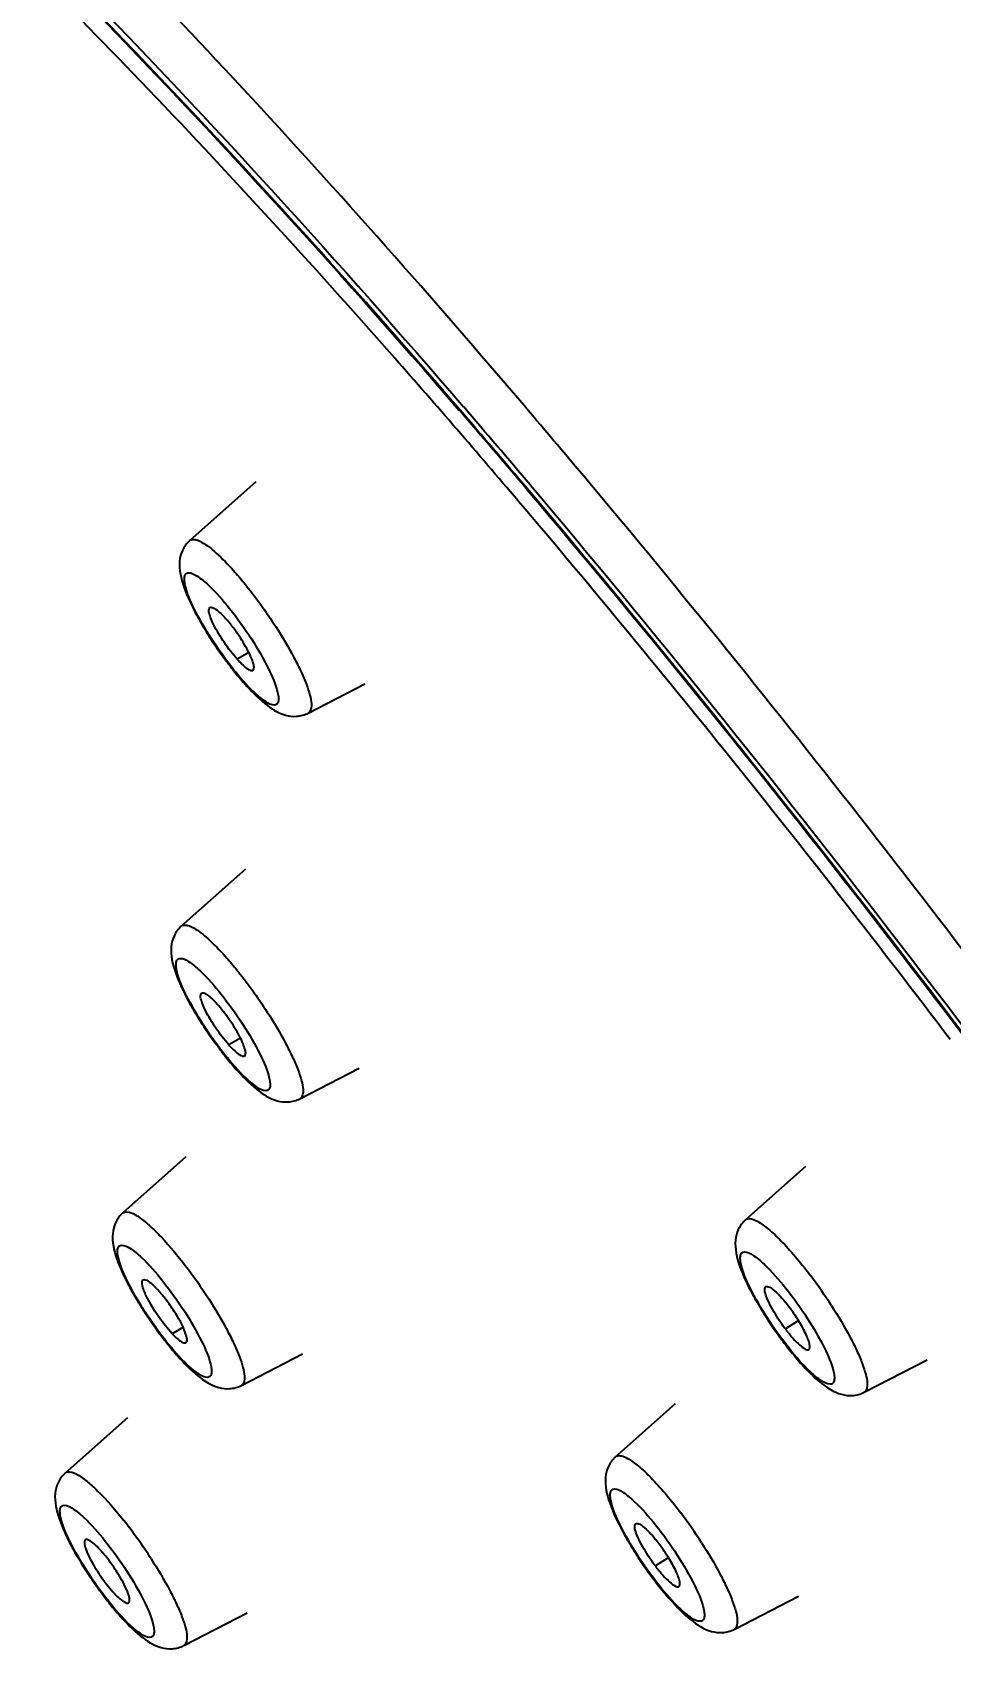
# Model space of a CAD drawing. Extents: x 0 to 3160, y 0 to 2315.
# Drawn here: x 1954.45 to 1965.26, y 1120.05 to 1139.43 of the extents above; entities that cross this region are included whole.
import ezdxf

# ---------------------------------------------------------------- set-up
doc = ezdxf.new("R2010")
doc.units = 0
doc.header["$LTSCALE"] = 3
doc.header["$MEASUREMENT"] = 0
doc.header["$PDMODE"] = 3
doc.header["$PDSIZE"] = -10
doc.layers.get('0').update_dxf_attribs({"linetype": 'CONTINUOUS'})
doc.layers.get('DEFPOINTS').update_dxf_attribs({"linetype": 'CONTINUOUS'})
doc.styles.add('Daelim Dimension', font='')
doc.styles.get('Daelim Dimension').set_extended_font_data('나눔고딕')
doc.dimstyles.new('DEFAULT', dxfattribs={"dimscale": 2, "dimtxt": 2, "dimasz": 2, "dimexe": 0, "dimexo": 2, "dimgap": 1, "dimtad": 1, "dimdec": 1, "dimzin": 9, "dimdsep": 46, "dimtxsty": 'Daelim Dimension', "dimcen": 0.5, "dimclrd": 252, "dimclre": 252, "dimclrt": 3, "dimadec": 1, "dimazin": 0, "dimtfac": 1, "dimtdec": 1, "dimtix": 1, "dimtmove": 0, "dimatfit": 3, "dimfxl": 1, "dimtolj": 1, "dimtzin": 1, "dimlwd": 9, "dimlwe": 9, "dimarcsym": 0})

# ---------------------------------------------------------------- blocks, each defined once
blk = doc.blocks.new('*D8')
at = {"color": 5, "lineweight": 9, "ltscale": 0.5, "transparency": 16777216}
for p, q in [((1965.638, 1392.304), (2311.07, 1392.304)), ((2309.07, 426.811), (2309.07, 1384.304)), ((2143.238, 418.811), (2311.07, 418.811))]:
    blk.add_line(p, q, dxfattribs=at)
at = {"color": 5, "ltscale": 0.5, "transparency": 16777216}
for points in [[(2307.737, 1384.304), (2310.404, 1384.304), (2309.07, 1392.304)], [(2307.737, 426.811), (2310.404, 426.811), (2309.07, 418.811)]]:
    blk.add_solid(points, dxfattribs=at)
at = {"layer": 'DEFPOINTS', "color": 0, "ltscale": 0.5, "transparency": 16777216}
for p in [(1961.638, 1392.304), (2309.07, 1392.304), (2139.238, 418.811)]:
    blk.add_point(p, dxfattribs=at)
at = {"color": 7, "ltscale": 0.5, "transparency": 16777216, "insert": (2293.365, 905.558), "char_height": 20, "attachment_point": 5, "rotation": 90, "style": 'Daelim Dimension'}
blk.add_mtext('\\A1;(920~1380)', dxfattribs=at)

msp = doc.modelspace()

# ---------------------------------------------------------------- linework, layer by layer
at = {"color": 7, "linetype": 'Continuous'}
for p, q in [((1956.297, 1133.439), (1957.079, 1134.135)), ((1957.695, 1131.405), (1958.361, 1131.749)), ((1956.198, 1128.89), (1956.959, 1129.567)), ((1957.597, 1126.855), (1958.296, 1127.217)), ((1955.508, 1125.507), (1956.257, 1126.173)), ((1962.85, 1125.427), (1963.562, 1126.06)), ((1956.907, 1123.472), (1957.629, 1123.846)), ((1964.249, 1123.392), (1964.99, 1123.775)), ((1961.318, 1122.63), (1962.025, 1123.259)), ((1954.83, 1122.439), (1955.567, 1123.095)), ((1962.717, 1120.595), (1963.476, 1120.988)), ((1956.228, 1120.405), (1956.973, 1120.79))]:
    msp.add_line(p, q, dxfattribs=at)
at = {"color": 9, "linetype": 'Continuous'}
for p, q in [((1956.995, 1132.118), (1956.858, 1132.039)), ((1956.895, 1127.569), (1956.759, 1127.49)), ((1956.218, 1124.156), (1956.092, 1124.083)), ((1963.469, 1124.236), (1963.32, 1124.139)), ((1961.937, 1121.439), (1961.787, 1121.343))]:
    msp.add_line(p, q, dxfattribs=at)
at = {"color": 7, "linetype": 'Continuous'}
for centre, radius, start, end in [((1941.703, 1101.422), 56.797, 15.2875, 81.3886), ((1860.904, 1049.953), 130.175, 40.24523, 40.77948), ((1960.552, 1134.867), 4.768, 212.8006, 216.1477), ((1960.435, 1134.78), 4.623, 216.137, 216.9614), ((1960.304, 1134.681), 4.458, 216.9627, 217.5452), ((1960.454, 1130.317), 4.768, 212.8006, 216.1477), ((1960.337, 1130.231), 4.623, 216.137, 216.9614), ((1960.205, 1130.132), 4.458, 216.9627, 217.5452), ((1958.564, 1126.231), 3.377, 207.944, 208.3473), ((1959.003, 1126.472), 3.878, 208.3912, 210.9158), ((1954.541, 1123.36), 1.856, 37.3347, 39.4757), ((1959.527, 1126.783), 4.487, 210.8841, 212.8051), ((1959.764, 1126.935), 4.768, 212.8006, 216.1477), ((1954.344, 1123.21), 2.104, 32.6671, 37.3241), ((1961.878, 1123.275), 1.863, 36.9799, 39.4032), ((1967.004, 1126.788), 4.647, 212.7935, 213.422), ((1967.129, 1126.87), 4.796, 213.4206, 216.1396), ((1959.647, 1126.848), 4.623, 216.137, 216.9614), ((1959.472, 1126.717), 4.405, 216.9594, 217.9878), ((1966.989, 1126.768), 4.623, 216.137, 216.9614), ((1960.346, 1120.478), 1.863, 36.9797, 39.403), ((1957.882, 1123.161), 3.373, 207.9439, 208.3243), ((1958.153, 1123.309), 3.682, 208.3381, 209.7215), ((1958.687, 1123.615), 4.297, 209.7342, 212.8516), ((1965.472, 1123.991), 4.647, 212.7935, 213.422), ((1965.596, 1124.073), 4.796, 213.4206, 216.1396), ((1959.01, 1123.818), 4.678, 212.7952, 213.753), ((1956.887, 1122.361), 1.996, 210.722, 212.8055), ((1965.457, 1123.971), 4.623, 216.137, 216.9614), ((1959.114, 1123.887), 4.803, 213.7477, 216.1374), ((1958.968, 1123.78), 4.623, 216.137, 216.9614), ((1958.666, 1123.55), 4.243, 216.9378, 219.1818), ((1958.063, 1123.056), 3.464, 219.1371, 221.7431)]:
    msp.add_arc(centre, radius, start, end, dxfattribs=at)
at = {"color": 9, "linetype": 'Continuous'}
for centre, radius, start, end in [((1865.207, 1053.3), 124.562, 40.325, 41.3501), ((1855.999, 1046.262), 136.917, 40.09874, 40.60876), ((1859.431, 1048.872), 132.061, 40.18918, 40.7156), ((1859.68, 1048.948), 131.766, 40.23382, 40.76038), ((1848.014, 1038.809), 147.047, 37.12192, 40.2945), ((1958.962, 1121.256), 5.831, 32.7812, 36.9948), ((1951.035, 1118.334), 5.717, 32.7399, 38.3074), ((1957.43, 1118.46), 5.831, 32.7812, 36.9948)]:
    msp.add_arc(centre, radius, start, end, dxfattribs=at)
for points, knots in [([(1950.207, 1157.579), (1950.62, 1157.517), (1951.521, 1157.253), (1952.919, 1156.591), (1954.489, 1155.629), (1956.219, 1154.373), (1958.093, 1152.833), (1960.887, 1150.306), (1964.592, 1146.526), (1969.151, 1141.32), (1973.832, 1135.445), (1978.467, 1129.11), (1981.436, 1124.699), (1982.882, 1122.456)], [0, 0, 0, 0, 0.025797, 0.057454, 0.095279, 0.139279, 0.189273, 0.244959, 0.371733, 0.515653, 0.671935, 0.835248, 1, 1, 1, 1]), ([(1947.593, 1156.982), (1947.731, 1157.062), (1948.04, 1157.191), (1948.558, 1157.276), (1949.137, 1157.259), (1950.043, 1157.093), (1951.326, 1156.603), (1953, 1155.672), (1954.879, 1154.372), (1956.945, 1152.712), (1959.177, 1150.712), (1962.469, 1147.485), (1966.781, 1142.76), (1971.994, 1136.381), (1977.2, 1129.367), (1980.534, 1124.439), (1982.156, 1121.921)], [0, 0, 0, 0, 0.009456, 0.019614, 0.030898, 0.043615, 0.074036, 0.11174, 0.156896, 0.209337, 0.268692, 0.334441, 0.48249, 0.647493, 0.822493, 1, 1, 1, 1]), ([(1959.943, 1135.38), (1958.856, 1136.647), (1956.744, 1139.019), (1953.606, 1142.235), (1950.709, 1144.882), (1948.435, 1146.658), (1946.776, 1147.725), (1945.699, 1148.305), (1944.725, 1148.709), (1943.854, 1148.936), (1943.087, 1148.982), (1942.423, 1148.833), (1941.884, 1148.477), (1941.637, 1148.131), (1941.538, 1147.941)], [0, 0, 0, 0, 0.208858, 0.397466, 0.562068, 0.699724, 0.757874, 0.808779, 0.852571, 0.889653, 0.920894, 0.947914, 0.973261, 1, 1, 1, 1]), ([(1944.427, 1148.003), (1944.884, 1147.874), (1945.868, 1147.465), (1947.386, 1146.583), (1949.085, 1145.376), (1950.945, 1143.854), (1952.947, 1142.032), (1955.892, 1139.117), (1958.067, 1136.714), (1959.527, 1135.016)], [0, 0, 0, 0, 0.07085, 0.158031, 0.261757, 0.381583, 0.516622, 0.665691, 1, 1, 1, 1]), ([(1959.486, 1134.978), (1958.017, 1136.681), (1955.832, 1139.089), (1952.875, 1142.004), (1950.868, 1143.816), (1949.009, 1145.321), (1947.317, 1146.503), (1945.81, 1147.353), (1944.836, 1147.733), (1944.386, 1147.846)], [0, 0, 0, 0, 0.336751, 0.486483, 0.621756, 0.741365, 0.844421, 0.930521, 1, 1, 1, 1]), ([(1952.874, 1141.68), (1953.846, 1140.769), (1955.838, 1138.781), (1957.736, 1136.704), (1958.714, 1135.593)], [0, 0, 0, 0, 0.473737, 1, 1, 1, 1]), ([(1973.644, 1116.879), (1971.631, 1119.999), (1967.503, 1125.991), (1963.025, 1131.728), (1960.732, 1134.451)], [0, 0, 0, 0, 0.510491, 1, 1, 1, 1]), ([(1968.713, 1123.12), (1967.349, 1125.044), (1964.612, 1128.751), (1961.724, 1132.341), (1960.272, 1134.057)], [0, 0, 0, 0, 0.512004, 1, 1, 1, 1]), ([(1960.315, 1134.093), (1961.766, 1132.375), (1964.654, 1128.782), (1967.391, 1125.074), (1968.754, 1123.149)], [0, 0, 0, 0, 0.488154, 1, 1, 1, 1]), ([(1956.297, 1133.439), (1956.304, 1133.446), (1956.329, 1133.458), (1956.382, 1133.45), (1956.42, 1133.431), (1956.442, 1133.419)], [0, 0, 0, 0, 0.180707, 0.517858, 1, 1, 1, 1]), ([(1956.442, 1133.419), (1956.503, 1133.385), (1956.633, 1133.278), (1956.748, 1133.159), (1956.813, 1133.087)], [0, 0, 0, 0, 0.419475, 1, 1, 1, 1]), ([(1956.245, 1132.911), (1956.24, 1132.932), (1956.234, 1132.969), (1956.234, 1133.017), (1956.252, 1133.053), (1956.275, 1133.06), (1956.286, 1133.06)], [0, 0, 0, 0, 0.365131, 0.631135, 0.820486, 1, 1, 1, 1]), ([(1956.286, 1133.06), (1956.32, 1133.061), (1956.406, 1133.012), (1956.475, 1132.954), (1956.517, 1132.914)], [0, 0, 0, 0, 0.371634, 1, 1, 1, 1]), ([(1956.813, 1133.087), (1956.856, 1133.039), (1957.035, 1132.829), (1957.196, 1132.604), (1957.311, 1132.426)], [0, 0, 0, 0, 0.233198, 1, 1, 1, 1]), ([(1956.555, 1132.28), (1956.481, 1132.394), (1956.363, 1132.597), (1956.267, 1132.815), (1956.245, 1132.911)], [0, 0, 0, 0, 0.578747, 1, 1, 1, 1]), ([(1956.517, 1132.914), (1956.608, 1132.829), (1956.787, 1132.624), (1956.945, 1132.403), (1957.024, 1132.28)], [0, 0, 0, 0, 0.460312, 1, 1, 1, 1]), ([(1957.061, 1131.646), (1956.97, 1131.731), (1956.792, 1131.936), (1956.634, 1132.157), (1956.555, 1132.28)], [0, 0, 0, 0, 0.460312, 1, 1, 1, 1]), ([(1957.024, 1132.28), (1957.098, 1132.166), (1957.215, 1131.962), (1957.312, 1131.745), (1957.334, 1131.649)], [0, 0, 0, 0, 0.578747, 1, 1, 1, 1]), ([(1957.311, 1132.426), (1957.388, 1132.307), (1957.492, 1132.132), (1957.608, 1131.9), (1957.672, 1131.753), (1957.714, 1131.624), (1957.738, 1131.516), (1957.729, 1131.422), (1957.695, 1131.405)], [0, 0, 0, 0, 0.376855, 0.543148, 0.687781, 0.806869, 0.89777, 1, 1, 1, 1]), ([(1957.293, 1131.5), (1957.259, 1131.499), (1957.172, 1131.548), (1957.104, 1131.606), (1957.061, 1131.646)], [0, 0, 0, 0, 0.371634, 1, 1, 1, 1]), ([(1957.334, 1131.649), (1957.339, 1131.628), (1957.345, 1131.591), (1957.344, 1131.543), (1957.327, 1131.506), (1957.303, 1131.5), (1957.293, 1131.5)], [0, 0, 0, 0, 0.365131, 0.631135, 0.820486, 1, 1, 1, 1]), ([(1956.198, 1128.89), (1956.205, 1128.896), (1956.23, 1128.908), (1956.284, 1128.9), (1956.322, 1128.882), (1956.343, 1128.87)], [0, 0, 0, 0, 0.180707, 0.517858, 1, 1, 1, 1]), ([(1956.343, 1128.87), (1956.404, 1128.835), (1956.534, 1128.729), (1956.65, 1128.609), (1956.714, 1128.537)], [0, 0, 0, 0, 0.419475, 1, 1, 1, 1]), ([(1956.146, 1128.362), (1956.141, 1128.382), (1956.135, 1128.419), (1956.136, 1128.468), (1956.153, 1128.504), (1956.177, 1128.511), (1956.187, 1128.511)], [0, 0, 0, 0, 0.365131, 0.631135, 0.820486, 1, 1, 1, 1]), ([(1956.187, 1128.511), (1956.221, 1128.511), (1956.308, 1128.463), (1956.376, 1128.405), (1956.419, 1128.365)], [0, 0, 0, 0, 0.371634, 1, 1, 1, 1]), ([(1956.714, 1128.537), (1956.757, 1128.489), (1956.936, 1128.279), (1957.098, 1128.054), (1957.212, 1127.876)], [0, 0, 0, 0, 0.233198, 1, 1, 1, 1]), ([(1956.456, 1127.73), (1956.382, 1127.845), (1956.265, 1128.048), (1956.168, 1128.265), (1956.146, 1128.362)], [0, 0, 0, 0, 0.578747, 1, 1, 1, 1]), ([(1956.419, 1128.365), (1956.51, 1128.279), (1956.688, 1128.074), (1956.846, 1127.853), (1956.925, 1127.73)], [0, 0, 0, 0, 0.460312, 1, 1, 1, 1]), ([(1957.212, 1127.876), (1957.289, 1127.757), (1957.394, 1127.582), (1957.509, 1127.351), (1957.573, 1127.203), (1957.615, 1127.074), (1957.64, 1126.966), (1957.631, 1126.873), (1957.597, 1126.855)], [0, 0, 0, 0, 0.376855, 0.543148, 0.687781, 0.806869, 0.89777, 1, 1, 1, 1]), ([(1956.963, 1127.096), (1956.872, 1127.182), (1956.693, 1127.387), (1956.535, 1127.607), (1956.456, 1127.73)], [0, 0, 0, 0, 0.460312, 1, 1, 1, 1]), ([(1956.925, 1127.73), (1956.999, 1127.616), (1957.116, 1127.413), (1957.213, 1127.196), (1957.235, 1127.099)], [0, 0, 0, 0, 0.578747, 1, 1, 1, 1]), ([(1957.194, 1126.95), (1957.16, 1126.95), (1957.074, 1126.998), (1957.005, 1127.056), (1956.963, 1127.096)], [0, 0, 0, 0, 0.371634, 1, 1, 1, 1]), ([(1957.235, 1127.099), (1957.24, 1127.078), (1957.246, 1127.042), (1957.246, 1126.993), (1957.228, 1126.957), (1957.205, 1126.95), (1957.194, 1126.95)], [0, 0, 0, 0, 0.365131, 0.631135, 0.820486, 1, 1, 1, 1]), ([(1955.508, 1125.507), (1955.533, 1125.53), (1955.61, 1125.514), (1955.692, 1125.465), (1955.746, 1125.424), (1955.775, 1125.4)], [0, 0, 0, 0, 0.336696, 0.624209, 1, 1, 1, 1]), ([(1955.775, 1125.4), (1955.79, 1125.388), (1955.855, 1125.331), (1955.917, 1125.27), (1955.963, 1125.221)], [0, 0, 0, 0, 0.224314, 1, 1, 1, 1]), ([(1962.85, 1125.427), (1962.858, 1125.434), (1962.886, 1125.446), (1962.944, 1125.434), (1962.986, 1125.413), (1963.009, 1125.398)], [0, 0, 0, 0, 0.175212, 0.510692, 1, 1, 1, 1]), ([(1963.009, 1125.398), (1963.055, 1125.371), (1963.151, 1125.295), (1963.362, 1125.09), (1963.515, 1124.903), (1963.619, 1124.765)], [0, 0, 0, 0, 0.179271, 0.413158, 1, 1, 1, 1]), ([(1955.456, 1124.979), (1955.451, 1125), (1955.445, 1125.037), (1955.446, 1125.085), (1955.463, 1125.121), (1955.486, 1125.128), (1955.497, 1125.128)], [0, 0, 0, 0, 0.365131, 0.631135, 0.820486, 1, 1, 1, 1]), ([(1955.497, 1125.128), (1955.531, 1125.128), (1955.618, 1125.08), (1955.686, 1125.022), (1955.729, 1124.982)], [0, 0, 0, 0, 0.371634, 1, 1, 1, 1]), ([(1955.963, 1125.221), (1956.063, 1125.115), (1956.259, 1124.879), (1956.435, 1124.629), (1956.522, 1124.494)], [0, 0, 0, 0, 0.475784, 1, 1, 1, 1]), ([(1955.766, 1124.348), (1955.692, 1124.462), (1955.575, 1124.665), (1955.478, 1124.882), (1955.456, 1124.979)], [0, 0, 0, 0, 0.578747, 1, 1, 1, 1]), ([(1955.729, 1124.982), (1955.819, 1124.897), (1955.998, 1124.691), (1956.156, 1124.471), (1956.235, 1124.348)], [0, 0, 0, 0, 0.460312, 1, 1, 1, 1]), ([(1962.798, 1124.898), (1962.794, 1124.919), (1962.787, 1124.956), (1962.788, 1125.005), (1962.806, 1125.041), (1962.829, 1125.047), (1962.839, 1125.048)], [0, 0, 0, 0, 0.365131, 0.631135, 0.820486, 1, 1, 1, 1]), ([(1962.839, 1125.048), (1962.874, 1125.048), (1962.96, 1125), (1963.029, 1124.941), (1963.071, 1124.902)], [0, 0, 0, 0, 0.371634, 1, 1, 1, 1]), ([(1963.108, 1124.267), (1963.035, 1124.382), (1962.917, 1124.585), (1962.821, 1124.802), (1962.798, 1124.898)], [0, 0, 0, 0, 0.578747, 1, 1, 1, 1]), ([(1963.071, 1124.902), (1963.162, 1124.816), (1963.341, 1124.611), (1963.498, 1124.39), (1963.578, 1124.267)], [0, 0, 0, 0, 0.460312, 1, 1, 1, 1]), ([(1956.273, 1123.713), (1956.182, 1123.799), (1956.003, 1124.004), (1955.845, 1124.225), (1955.766, 1124.348)], [0, 0, 0, 0, 0.460312, 1, 1, 1, 1]), ([(1956.235, 1124.348), (1956.309, 1124.233), (1956.426, 1124.03), (1956.523, 1123.813), (1956.545, 1123.717)], [0, 0, 0, 0, 0.578747, 1, 1, 1, 1]), ([(1956.522, 1124.494), (1956.599, 1124.375), (1956.703, 1124.199), (1956.819, 1123.968), (1956.883, 1123.821), (1956.925, 1123.692), (1956.949, 1123.584), (1956.941, 1123.49), (1956.907, 1123.472)], [0, 0, 0, 0, 0.376851, 0.543137, 0.687779, 0.806861, 0.897769, 1, 1, 1, 1]), ([(1963.865, 1124.413), (1963.941, 1124.294), (1964.046, 1124.119), (1964.162, 1123.888), (1964.225, 1123.74), (1964.267, 1123.611), (1964.292, 1123.503), (1964.283, 1123.41), (1964.249, 1123.392)], [0, 0, 0, 0, 0.376857, 0.543155, 0.687785, 0.806871, 0.897775, 1, 1, 1, 1]), ([(1963.615, 1123.633), (1963.524, 1123.718), (1963.345, 1123.924), (1963.188, 1124.144), (1963.108, 1124.267)], [0, 0, 0, 0, 0.460312, 1, 1, 1, 1]), ([(1963.578, 1124.267), (1963.651, 1124.153), (1963.769, 1123.95), (1963.865, 1123.733), (1963.888, 1123.636)], [0, 0, 0, 0, 0.578747, 1, 1, 1, 1]), ([(1956.504, 1123.568), (1956.47, 1123.567), (1956.384, 1123.615), (1956.315, 1123.674), (1956.273, 1123.713)], [0, 0, 0, 0, 0.371634, 1, 1, 1, 1]), ([(1956.545, 1123.717), (1956.55, 1123.696), (1956.556, 1123.659), (1956.556, 1123.61), (1956.538, 1123.574), (1956.515, 1123.568), (1956.504, 1123.568)], [0, 0, 0, 0, 0.365131, 0.631135, 0.820486, 1, 1, 1, 1]), ([(1963.847, 1123.487), (1963.812, 1123.487), (1963.726, 1123.535), (1963.657, 1123.593), (1963.615, 1123.633)], [0, 0, 0, 0, 0.371634, 1, 1, 1, 1]), ([(1963.888, 1123.636), (1963.892, 1123.615), (1963.899, 1123.579), (1963.898, 1123.53), (1963.88, 1123.494), (1963.857, 1123.487), (1963.847, 1123.487)], [0, 0, 0, 0, 0.365131, 0.631135, 0.820486, 1, 1, 1, 1]), ([(1961.318, 1122.63), (1961.326, 1122.637), (1961.354, 1122.649), (1961.412, 1122.638), (1961.453, 1122.616), (1961.477, 1122.602)], [0, 0, 0, 0, 0.175212, 0.510692, 1, 1, 1, 1]), ([(1961.477, 1122.602), (1961.522, 1122.574), (1961.619, 1122.499), (1961.83, 1122.294), (1961.983, 1122.106), (1962.087, 1121.968)], [0, 0, 0, 0, 0.179271, 0.413158, 1, 1, 1, 1]), ([(1954.83, 1122.439), (1954.836, 1122.445), (1954.878, 1122.466), (1954.926, 1122.445), (1954.958, 1122.428)], [0, 0, 0, 0, 0.19047, 1, 1, 1, 1]), ([(1954.958, 1122.428), (1954.97, 1122.422), (1955.026, 1122.39), (1955.077, 1122.35), (1955.116, 1122.316)], [0, 0, 0, 0, 0.20882, 1, 1, 1, 1]), ([(1955.116, 1122.316), (1955.147, 1122.289), (1955.293, 1122.153), (1955.424, 1122.001), (1955.521, 1121.878)], [0, 0, 0, 0, 0.211159, 1, 1, 1, 1]), ([(1961.266, 1122.102), (1961.261, 1122.123), (1961.255, 1122.159), (1961.256, 1122.208), (1961.273, 1122.244), (1961.297, 1122.251), (1961.307, 1122.251)], [0, 0, 0, 0, 0.365131, 0.631135, 0.820486, 1, 1, 1, 1]), ([(1961.307, 1122.251), (1961.341, 1122.251), (1961.428, 1122.203), (1961.496, 1122.145), (1961.539, 1122.105)], [0, 0, 0, 0, 0.371634, 1, 1, 1, 1]), ([(1954.778, 1121.911), (1954.773, 1121.932), (1954.767, 1121.969), (1954.767, 1122.017), (1954.785, 1122.053), (1954.808, 1122.06), (1954.819, 1122.06)], [0, 0, 0, 0, 0.365131, 0.631135, 0.820486, 1, 1, 1, 1]), ([(1954.819, 1122.06), (1954.853, 1122.061), (1954.939, 1122.012), (1955.008, 1121.954), (1955.05, 1121.914)], [0, 0, 0, 0, 0.371634, 1, 1, 1, 1]), ([(1961.576, 1121.471), (1961.502, 1121.585), (1961.385, 1121.788), (1961.288, 1122.005), (1961.266, 1122.102)], [0, 0, 0, 0, 0.578747, 1, 1, 1, 1]), ([(1961.539, 1122.105), (1961.63, 1122.02), (1961.808, 1121.814), (1961.966, 1121.594), (1962.046, 1121.471)], [0, 0, 0, 0, 0.460312, 1, 1, 1, 1]), ([(1955.088, 1121.28), (1955.014, 1121.394), (1954.896, 1121.597), (1954.8, 1121.815), (1954.778, 1121.911)], [0, 0, 0, 0, 0.578747, 1, 1, 1, 1]), ([(1955.05, 1121.914), (1955.141, 1121.829), (1955.32, 1121.624), (1955.478, 1121.403), (1955.557, 1121.28)], [0, 0, 0, 0, 0.460312, 1, 1, 1, 1]), ([(1962.083, 1120.836), (1961.992, 1120.922), (1961.813, 1121.127), (1961.655, 1121.348), (1961.576, 1121.471)], [0, 0, 0, 0, 0.460312, 1, 1, 1, 1]), ([(1962.046, 1121.471), (1962.119, 1121.356), (1962.237, 1121.153), (1962.333, 1120.936), (1962.355, 1120.84)], [0, 0, 0, 0, 0.578747, 1, 1, 1, 1]), ([(1962.332, 1121.617), (1962.409, 1121.498), (1962.514, 1121.322), (1962.629, 1121.091), (1962.693, 1120.943), (1962.735, 1120.814), (1962.76, 1120.707), (1962.751, 1120.613), (1962.717, 1120.595)], [0, 0, 0, 0, 0.376857, 0.543155, 0.687785, 0.806871, 0.897775, 1, 1, 1, 1]), ([(1955.594, 1120.645), (1955.503, 1120.731), (1955.325, 1120.936), (1955.167, 1121.157), (1955.088, 1121.28)], [0, 0, 0, 0, 0.460312, 1, 1, 1, 1]), ([(1955.557, 1121.28), (1955.631, 1121.166), (1955.748, 1120.962), (1955.845, 1120.745), (1955.867, 1120.649)], [0, 0, 0, 0, 0.578747, 1, 1, 1, 1]), ([(1955.844, 1121.426), (1955.92, 1121.307), (1956.025, 1121.132), (1956.141, 1120.9), (1956.205, 1120.753), (1956.247, 1120.624), (1956.271, 1120.516), (1956.262, 1120.422), (1956.228, 1120.405)], [0, 0, 0, 0, 0.376852, 0.543141, 0.687778, 0.806865, 0.897772, 1, 1, 1, 1]), ([(1962.314, 1120.69), (1962.28, 1120.69), (1962.194, 1120.738), (1962.125, 1120.797), (1962.083, 1120.836)], [0, 0, 0, 0, 0.371634, 1, 1, 1, 1]), ([(1962.355, 1120.84), (1962.36, 1120.819), (1962.367, 1120.782), (1962.366, 1120.733), (1962.348, 1120.697), (1962.325, 1120.691), (1962.314, 1120.69)], [0, 0, 0, 0, 0.365131, 0.631135, 0.820486, 1, 1, 1, 1]), ([(1955.826, 1120.5), (1955.792, 1120.499), (1955.705, 1120.548), (1955.637, 1120.606), (1955.594, 1120.645)], [0, 0, 0, 0, 0.371634, 1, 1, 1, 1]), ([(1955.867, 1120.649), (1955.872, 1120.628), (1955.878, 1120.591), (1955.877, 1120.543), (1955.86, 1120.506), (1955.836, 1120.5), (1955.826, 1120.5)], [0, 0, 0, 0, 0.365131, 0.631135, 0.820486, 1, 1, 1, 1])]:
    msp.add_open_spline(points, degree=3, knots=knots, dxfattribs=at)
at = {"color": 7, "linetype": 'Continuous'}
for points, knots in [([(1944.375, 1147.762), (1944.803, 1147.673), (1945.746, 1147.332), (1947.218, 1146.529), (1948.899, 1145.377), (1950.761, 1143.887), (1952.781, 1142.075), (1955.775, 1139.136), (1957.988, 1136.701), (1959.476, 1134.976)], [0, 0, 0, 0, 0.065562, 0.149211, 0.251204, 0.370773, 0.506885, 0.658224, 1, 1, 1, 1]), ([(1960.264, 1134.054), (1961.729, 1132.323), (1964.644, 1128.699), (1967.404, 1124.957), (1968.78, 1123.014)], [0, 0, 0, 0, 0.487875, 1, 1, 1, 1]), ([(1956.297, 1133.439), (1956.261, 1133.408), (1956.205, 1133.331), (1956.183, 1133.241), (1956.178, 1133.198)], [0, 0, 0, 0, 0.523602, 1, 1, 1, 1]), ([(1956.178, 1133.198), (1956.169, 1133.096), (1956.224, 1132.869), (1956.322, 1132.668), (1956.38, 1132.56)], [0, 0, 0, 0, 0.453601, 1, 1, 1, 1]), ([(1956.38, 1132.56), (1956.393, 1132.537), (1956.445, 1132.443), (1956.5, 1132.352), (1956.544, 1132.284)], [0, 0, 0, 0, 0.241762, 1, 1, 1, 1]), ([(1956.581, 1132.447), (1956.563, 1132.484), (1956.537, 1132.543), (1956.519, 1132.611), (1956.526, 1132.634)], [0, 0, 0, 0, 0.63731, 1, 1, 1, 1]), ([(1956.534, 1132.649), (1956.541, 1132.654), (1956.57, 1132.653), (1956.635, 1132.61), (1956.685, 1132.561), (1956.721, 1132.521)], [0, 0, 0, 0, 0.11492, 0.315934, 1, 1, 1, 1]), ([(1957.042, 1131.908), (1957.05, 1131.912), (1957.06, 1131.941), (1957.048, 1131.991), (1957.024, 1132.061), (1956.964, 1132.182), (1956.866, 1132.341), (1956.772, 1132.463), (1956.721, 1132.521)], [0, 0, 0, 0, 0.039581, 0.109435, 0.215236, 0.3514, 0.676693, 1, 1, 1, 1]), ([(1956.858, 1132.039), (1956.803, 1132.101), (1956.703, 1132.232), (1956.618, 1132.374), (1956.581, 1132.447)], [0, 0, 0, 0, 0.504157, 1, 1, 1, 1]), ([(1956.769, 1131.965), (1956.783, 1131.945), (1956.841, 1131.872), (1956.9, 1131.801), (1956.946, 1131.75)], [0, 0, 0, 0, 0.258882, 1, 1, 1, 1]), ([(1956.858, 1132.039), (1956.893, 1132), (1956.942, 1131.951), (1957.005, 1131.909), (1957.033, 1131.904), (1957.042, 1131.908)], [0, 0, 0, 0, 0.671235, 0.8788, 1, 1, 1, 1]), ([(1956.946, 1131.75), (1957.019, 1131.668), (1957.161, 1131.522), (1957.337, 1131.406), (1957.427, 1131.381)], [0, 0, 0, 0, 0.539944, 1, 1, 1, 1]), ([(1957.427, 1131.381), (1957.469, 1131.369), (1957.562, 1131.358), (1957.653, 1131.383), (1957.695, 1131.405)], [0, 0, 0, 0, 0.476393, 1, 1, 1, 1]), ([(1956.198, 1128.89), (1956.162, 1128.858), (1956.107, 1128.782), (1956.084, 1128.692), (1956.08, 1128.648)], [0, 0, 0, 0, 0.523602, 1, 1, 1, 1]), ([(1956.08, 1128.648), (1956.07, 1128.547), (1956.125, 1128.32), (1956.223, 1128.119), (1956.282, 1128.01)], [0, 0, 0, 0, 0.4536, 1, 1, 1, 1]), ([(1956.483, 1127.897), (1956.464, 1127.935), (1956.438, 1127.994), (1956.421, 1128.062), (1956.427, 1128.085)], [0, 0, 0, 0, 0.637312, 1, 1, 1, 1]), ([(1956.436, 1128.099), (1956.443, 1128.105), (1956.471, 1128.104), (1956.536, 1128.061), (1956.586, 1128.011), (1956.622, 1127.971)], [0, 0, 0, 0, 0.114805, 0.315701, 1, 1, 1, 1]), ([(1956.282, 1128.01), (1956.294, 1127.988), (1956.346, 1127.894), (1956.402, 1127.802), (1956.446, 1127.734)], [0, 0, 0, 0, 0.241763, 1, 1, 1, 1]), ([(1956.759, 1127.49), (1956.704, 1127.551), (1956.604, 1127.683), (1956.519, 1127.824), (1956.483, 1127.897)], [0, 0, 0, 0, 0.504156, 1, 1, 1, 1]), ([(1956.943, 1127.358), (1956.952, 1127.363), (1956.961, 1127.392), (1956.949, 1127.441), (1956.925, 1127.512), (1956.866, 1127.633), (1956.767, 1127.792), (1956.673, 1127.914), (1956.622, 1127.971)], [0, 0, 0, 0, 0.03944, 0.109848, 0.215558, 0.351456, 0.677031, 1, 1, 1, 1]), ([(1956.759, 1127.49), (1956.794, 1127.451), (1956.843, 1127.401), (1956.907, 1127.359), (1956.935, 1127.354), (1956.943, 1127.358)], [0, 0, 0, 0, 0.6727, 0.878446, 1, 1, 1, 1]), ([(1956.67, 1127.415), (1956.685, 1127.396), (1956.742, 1127.323), (1956.802, 1127.252), (1956.847, 1127.2)], [0, 0, 0, 0, 0.258882, 1, 1, 1, 1]), ([(1956.847, 1127.2), (1956.921, 1127.118), (1957.062, 1126.972), (1957.238, 1126.856), (1957.329, 1126.831)], [0, 0, 0, 0, 0.539944, 1, 1, 1, 1]), ([(1957.329, 1126.831), (1957.371, 1126.82), (1957.463, 1126.809), (1957.554, 1126.833), (1957.597, 1126.855)], [0, 0, 0, 0, 0.476393, 1, 1, 1, 1]), ([(1955.508, 1125.507), (1955.472, 1125.476), (1955.417, 1125.399), (1955.394, 1125.309), (1955.39, 1125.266)], [0, 0, 0, 0, 0.523602, 1, 1, 1, 1]), ([(1962.85, 1125.427), (1962.815, 1125.395), (1962.759, 1125.319), (1962.736, 1125.229), (1962.732, 1125.185)], [0, 0, 0, 0, 0.523602, 1, 1, 1, 1]), ([(1955.39, 1125.266), (1955.38, 1125.167), (1955.431, 1124.948), (1955.525, 1124.753), (1955.58, 1124.649)], [0, 0, 0, 0, 0.456059, 1, 1, 1, 1]), ([(1962.732, 1125.185), (1962.722, 1125.084), (1962.777, 1124.857), (1962.875, 1124.656), (1962.934, 1124.548)], [0, 0, 0, 0, 0.453674, 1, 1, 1, 1]), ([(1955.745, 1124.717), (1955.761, 1124.73), (1955.84, 1124.687), (1955.878, 1124.646), (1955.91, 1124.613)], [0, 0, 0, 0, 0.310598, 1, 1, 1, 1]), ([(1955.808, 1124.485), (1955.787, 1124.525), (1955.756, 1124.59), (1955.733, 1124.663), (1955.735, 1124.691)], [0, 0, 0, 0, 0.618361, 1, 1, 1, 1]), ([(1955.735, 1124.691), (1955.735, 1124.693), (1955.736, 1124.703), (1955.74, 1124.712), (1955.745, 1124.717)], [0, 0, 0, 0, 0.302993, 1, 1, 1, 1]), ([(1955.974, 1124.54), (1955.968, 1124.546), (1955.948, 1124.571), (1955.926, 1124.595), (1955.91, 1124.613)], [0, 0, 0, 0, 0.262581, 1, 1, 1, 1]), ([(1962.934, 1124.548), (1962.946, 1124.525), (1962.998, 1124.431), (1963.054, 1124.339), (1963.098, 1124.271)], [0, 0, 0, 0, 0.241728, 1, 1, 1, 1]), ([(1963.142, 1124.42), (1963.122, 1124.459), (1963.095, 1124.521), (1963.074, 1124.591), (1963.077, 1124.617)], [0, 0, 0, 0, 0.617538, 1, 1, 1, 1]), ([(1963.087, 1124.637), (1963.096, 1124.643), (1963.133, 1124.636), (1963.212, 1124.578), (1963.274, 1124.511), (1963.318, 1124.457)], [0, 0, 0, 0, 0.110818, 0.313264, 1, 1, 1, 1]), ([(1956.092, 1124.083), (1956.036, 1124.142), (1955.934, 1124.271), (1955.847, 1124.411), (1955.808, 1124.485)], [0, 0, 0, 0, 0.491678, 1, 1, 1, 1]), ([(1956.253, 1123.976), (1956.266, 1123.982), (1956.269, 1124.016), (1956.26, 1124.055), (1956.222, 1124.172), (1956.165, 1124.267), (1956.115, 1124.345)], [0, 0, 0, 0, 0.102179, 0.193135, 0.31217, 1, 1, 1, 1]), ([(1963.32, 1124.139), (1963.302, 1124.162), (1963.238, 1124.252), (1963.179, 1124.347), (1963.142, 1124.42)], [0, 0, 0, 0, 0.25779, 1, 1, 1, 1]), ([(1963.596, 1123.896), (1963.613, 1123.905), (1963.608, 1123.957), (1963.591, 1124.01), (1963.551, 1124.107), (1963.478, 1124.237), (1963.407, 1124.342), (1963.366, 1124.395)], [0, 0, 0, 0, 0.102555, 0.200428, 0.326893, 0.645296, 1, 1, 1, 1]), ([(1956.001, 1124.006), (1956.014, 1123.989), (1956.065, 1123.925), (1956.117, 1123.863), (1956.157, 1123.818)], [0, 0, 0, 0, 0.25823, 1, 1, 1, 1]), ([(1956.092, 1124.083), (1956.122, 1124.05), (1956.165, 1124.009), (1956.221, 1123.975), (1956.246, 1123.972), (1956.253, 1123.976)], [0, 0, 0, 0, 0.669151, 0.874313, 1, 1, 1, 1]), ([(1963.295, 1123.988), (1963.312, 1123.966), (1963.378, 1123.88), (1963.447, 1123.797), (1963.5, 1123.737)], [0, 0, 0, 0, 0.259605, 1, 1, 1, 1]), ([(1963.32, 1124.139), (1963.348, 1124.102), (1963.401, 1124.035), (1963.481, 1123.954), (1963.539, 1123.905), (1963.584, 1123.889), (1963.596, 1123.896)], [0, 0, 0, 0, 0.371557, 0.679265, 0.890092, 1, 1, 1, 1]), ([(1956.157, 1123.818), (1956.231, 1123.736), (1956.372, 1123.589), (1956.548, 1123.474), (1956.639, 1123.449)], [0, 0, 0, 0, 0.539944, 1, 1, 1, 1]), ([(1963.5, 1123.737), (1963.573, 1123.655), (1963.714, 1123.509), (1963.891, 1123.393), (1963.981, 1123.368)], [0, 0, 0, 0, 0.539944, 1, 1, 1, 1]), ([(1956.639, 1123.449), (1956.681, 1123.437), (1956.773, 1123.426), (1956.864, 1123.451), (1956.907, 1123.472)], [0, 0, 0, 0, 0.476393, 1, 1, 1, 1]), ([(1963.981, 1123.368), (1964.023, 1123.357), (1964.116, 1123.345), (1964.207, 1123.37), (1964.249, 1123.392)], [0, 0, 0, 0, 0.476393, 1, 1, 1, 1]), ([(1961.318, 1122.63), (1961.283, 1122.598), (1961.227, 1122.522), (1961.204, 1122.432), (1961.2, 1122.389)], [0, 0, 0, 0, 0.523602, 1, 1, 1, 1]), ([(1954.83, 1122.439), (1954.794, 1122.408), (1954.738, 1122.331), (1954.716, 1122.241), (1954.711, 1122.198)], [0, 0, 0, 0, 0.523602, 1, 1, 1, 1]), ([(1961.2, 1122.389), (1961.19, 1122.287), (1961.245, 1122.06), (1961.343, 1121.859), (1961.402, 1121.751)], [0, 0, 0, 0, 0.453674, 1, 1, 1, 1]), ([(1954.711, 1122.198), (1954.702, 1122.099), (1954.753, 1121.88), (1954.847, 1121.685), (1954.902, 1121.581)], [0, 0, 0, 0, 0.456059, 1, 1, 1, 1]), ([(1961.61, 1121.624), (1961.59, 1121.662), (1961.563, 1121.725), (1961.541, 1121.794), (1961.545, 1121.821)], [0, 0, 0, 0, 0.617539, 1, 1, 1, 1]), ([(1961.555, 1121.84), (1961.564, 1121.847), (1961.601, 1121.84), (1961.679, 1121.782), (1961.742, 1121.714), (1961.785, 1121.661)], [0, 0, 0, 0, 0.11077, 0.313179, 1, 1, 1, 1]), ([(1955.066, 1121.65), (1955.056, 1121.642), (1955.054, 1121.6), (1955.074, 1121.536), (1955.113, 1121.443), (1955.15, 1121.378), (1955.171, 1121.342)], [0, 0, 0, 0, 0.11201, 0.321035, 0.624829, 1, 1, 1, 1]), ([(1955.17, 1121.604), (1955.15, 1121.621), (1955.123, 1121.646), (1955.076, 1121.658), (1955.066, 1121.65)], [0, 0, 0, 0, 0.665448, 1, 1, 1, 1]), ([(1961.402, 1121.751), (1961.414, 1121.728), (1961.466, 1121.634), (1961.522, 1121.543), (1961.566, 1121.474)], [0, 0, 0, 0, 0.241728, 1, 1, 1, 1]), ([(1961.787, 1121.343), (1961.77, 1121.365), (1961.705, 1121.455), (1961.647, 1121.55), (1961.61, 1121.624)], [0, 0, 0, 0, 0.257789, 1, 1, 1, 1]), ([(1955.266, 1121.507), (1955.257, 1121.516), (1955.227, 1121.55), (1955.195, 1121.583), (1955.17, 1121.604)], [0, 0, 0, 0, 0.278822, 1, 1, 1, 1]), ([(1955.466, 1121.229), (1955.452, 1121.254), (1955.39, 1121.35), (1955.322, 1121.442), (1955.266, 1121.507)], [0, 0, 0, 0, 0.253644, 1, 1, 1, 1]), ([(1962.064, 1121.099), (1962.081, 1121.109), (1962.076, 1121.16), (1962.059, 1121.214), (1962.019, 1121.31), (1961.946, 1121.44), (1961.874, 1121.545), (1961.834, 1121.599)], [0, 0, 0, 0, 0.102832, 0.200375, 0.327209, 0.645345, 1, 1, 1, 1]), ([(1955.21, 1121.28), (1955.224, 1121.258), (1955.28, 1121.175), (1955.341, 1121.095), (1955.391, 1121.039)], [0, 0, 0, 0, 0.259213, 1, 1, 1, 1]), ([(1961.787, 1121.343), (1961.816, 1121.305), (1961.869, 1121.238), (1961.949, 1121.157), (1962.007, 1121.109), (1962.052, 1121.092), (1962.064, 1121.099)], [0, 0, 0, 0, 0.372303, 0.679073, 0.890275, 1, 1, 1, 1]), ([(1955.576, 1120.908), (1955.586, 1120.914), (1955.592, 1120.958), (1955.557, 1121.065), (1955.508, 1121.161), (1955.466, 1121.229)], [0, 0, 0, 0, 0.105913, 0.312439, 1, 1, 1, 1]), ([(1961.763, 1121.191), (1961.78, 1121.169), (1961.845, 1121.083), (1961.914, 1121), (1961.968, 1120.941)], [0, 0, 0, 0, 0.259605, 1, 1, 1, 1]), ([(1955.391, 1121.039), (1955.398, 1121.031), (1955.425, 1121.002), (1955.453, 1120.974), (1955.475, 1120.955)], [0, 0, 0, 0, 0.276583, 1, 1, 1, 1]), ([(1955.475, 1120.955), (1955.494, 1120.939), (1955.521, 1120.916), (1955.564, 1120.902), (1955.576, 1120.908)], [0, 0, 0, 0, 0.654409, 1, 1, 1, 1]), ([(1961.968, 1120.941), (1962.041, 1120.858), (1962.182, 1120.712), (1962.359, 1120.596), (1962.449, 1120.571)], [0, 0, 0, 0, 0.539944, 1, 1, 1, 1]), ([(1955.479, 1120.75), (1955.552, 1120.668), (1955.693, 1120.522), (1955.87, 1120.406), (1955.96, 1120.381)], [0, 0, 0, 0, 0.539944, 1, 1, 1, 1]), ([(1962.449, 1120.571), (1962.491, 1120.56), (1962.583, 1120.549), (1962.674, 1120.573), (1962.717, 1120.595)], [0, 0, 0, 0, 0.476393, 1, 1, 1, 1]), ([(1955.96, 1120.381), (1956.002, 1120.369), (1956.095, 1120.358), (1956.186, 1120.383), (1956.228, 1120.405)], [0, 0, 0, 0, 0.476393, 1, 1, 1, 1])]:
    msp.add_open_spline(points, degree=3, knots=knots, dxfattribs=at)
for points in [[(1956.526, 1132.634), (1956.527, 1132.64), (1956.53, 1132.645), (1956.534, 1132.649)], [(1956.427, 1128.085), (1956.428, 1128.09), (1956.431, 1128.096), (1956.436, 1128.099)], [(1963.077, 1124.617), (1963.078, 1124.624), (1963.081, 1124.632), (1963.087, 1124.637)], [(1961.545, 1121.821), (1961.546, 1121.828), (1961.549, 1121.836), (1961.555, 1121.84)]]:
    msp.add_open_spline(points, degree=3, dxfattribs=at)

# ---------------------------------------------------------------- dimensions: what is measured, and where the dimension line sits
at = {"color": 5, "ltscale": 0.5}
dim = msp.add_linear_dim(base=(2309.07, 1392.304), p1=(2139.238, 418.811), p2=(1961.638, 1392.304), angle=90, text='(920~1380)', dimstyle='DEFAULT', override={"dimtxt": 10, "dimasz": 4, "dimexe": 1, "dimdec": 0, "dimclrd": 5, "dimclre": 5, "dimclrt": 7}, dxfattribs=at)
dim.commit()
dim.dimension.update_dxf_attribs({"geometry": '*D8', "text_midpoint": (2309.07, 905.558), "dimtype": 160})

doc.saveas('drawing.dxf')
